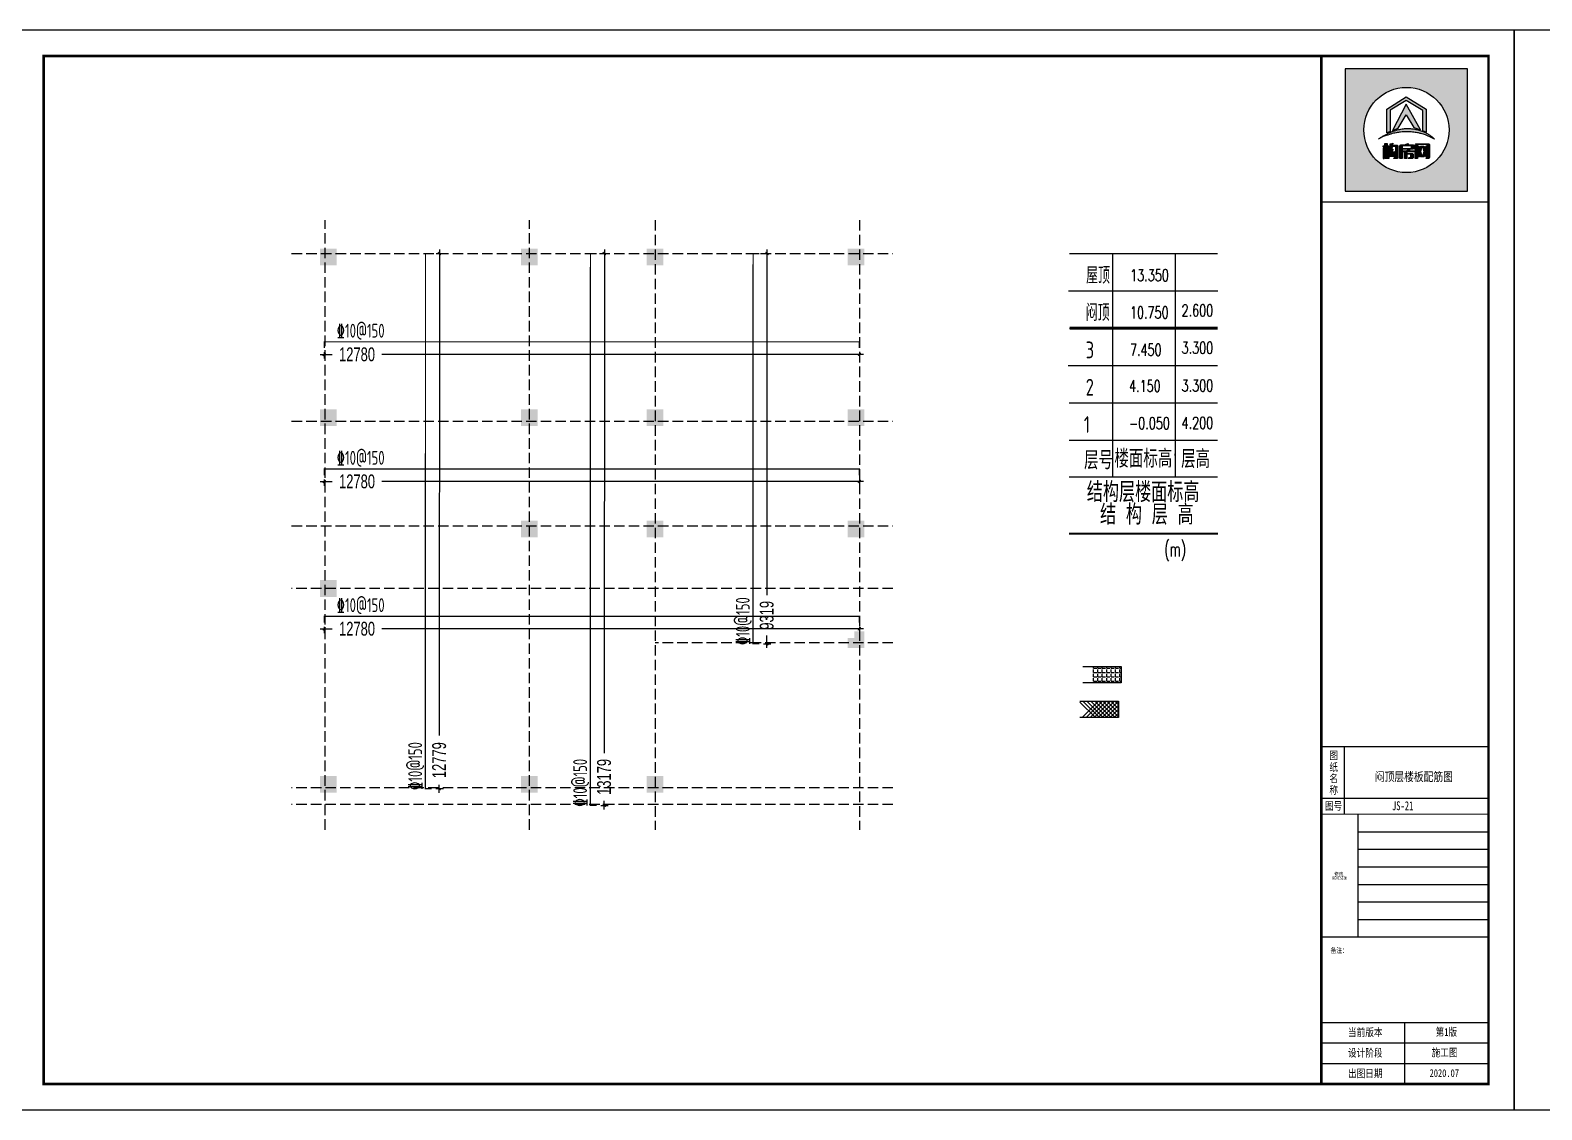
# Model space of a CAD drawing. Header units: millimetres. Extents: x -807114 to 558292, y -468455 to -61603.
# Drawn here: x 370179 to 406278, y -254641 to -228857 of the extents above; entities that cross this region are included whole.
import ezdxf
from ezdxf.enums import TextEntityAlignment as Align

# ---------------------------------------------------------------- set-up
doc = ezdxf.new("R2010")
doc.units = ezdxf.units.MM
doc.header["$LTSCALE"] = 1000
doc.linetypes.add('DASH', pattern=[0.35, 0.25, -0.1])
for name, color, linetype in [('DIM', 3, 'Continuous'), ('PUB_TAB', 117, 'Continuous'), ('PUB_TEXT', 3, 'Continuous'), ('PUB_TITLE', 4, 'Continuous'), ('REIN', 1, 'Continuous'), ('TEXT', 7, 'Continuous'), ('YHJ_图名', 7, 'Continuous'), ('建-文字', 7, 'Continuous'), ('建-轴', 1, 'Continuous')]:
    doc.layers.add(name, color=color, linetype=linetype)
doc.layers.add('YHG_表格', color=3, linetype='Continuous', lineweight=18)
doc.styles.add('_SIMPLEX', font='txt.shx', dxfattribs={"width": 0.8, "bigfont": 'hztxt.shx'})
doc.styles.add('HCJG_Dim', font='HCJG.shx', dxfattribs={"width": 0.7, "bigfont": 'hztxt.shx'})
doc.styles.add('TSSD_Rein', font='Tssdeng.shx', dxfattribs={"width": 0.7, "bigfont": 'hztxt.shx'})
doc.styles.add('uni-黑体', font='simhei.ttf')
doc.styles.add('ZDBOX', font='simsun.ttc', dxfattribs={"width": 0.7})
doc.styles.add('双线', font='tssdeng2.shx', dxfattribs={"width": 0.75, "bigfont": 'tssdchn.shx'})
doc.styles.add('宋体', font='simsun.ttc', dxfattribs={"width": 0.8})
doc.dimstyles.new('HCJG_100_100', dxfattribs={"dimtxt": 300, "dimasz": 100, "dimexe": 100, "dimexo": 250, "dimgap": 100, "dimtad": 1, "dimdec": 0, "dimzin": 0, "dimdsep": 46, "dimtxsty": 'HCJG_Dim', "dimblk": 'ArchTick', "dimcen": 0, "dimdle": 100, "dimclrd": 3, "dimclre": 3, "dimclrt": 7, "dimadec": 0, "dimazin": 0, "dimtfac": 1, "dimtdec": 0, "dimtix": 1, "dimtmove": 2, "dimatfit": 3, "dimfxl": 1, "dimtolj": 1, "dimtzin": 0, "dimarcsym": 0})

# ---------------------------------------------------------------- blocks, each defined once
blk = doc.blocks.new('sadasfafa')
h = blk.add_hatch(color=252)
h.dxf.hatch_style = 1
h.paths.add_polyline_path([(1853311, -2488040), (1853311, -2490368), (1855639, -2490368), (1855639, -2488040)])
h.paths.add_polyline_path([(1855286, -2489204, 1), (1853664, -2489204, 1)], flags=16)
edge = h.paths.add_edge_path(flags=0)
edge.add_spline(control_points=[(1853945, -2489376), (1853935, -2489385), (1854022, -2489327), (1854064, -2489324), (1854178, -2489280), (1854273, -2489257), (1854375, -2489242), (1854470, -2489236), (1854555, -2489239), (1854630, -2489250), (1854700, -2489259), (1854781, -2489280), (1854854, -2489303), (1854917, -2489335), (1854967, -2489354), (1854993, -2489368), (1855014, -2489382), (1854982, -2489354), (1854965, -2489332), (1854910, -2489297), (1854854, -2489260), (1854784, -2489234), (1854713, -2489206), (1854640, -2489189), (1854569, -2489179), (1854497, -2489176), (1854414, -2489178), (1854321, -2489198), (1854229, -2489222), (1854147, -2489257), (1854080, -2489292), (1854021, -2489325), (1853977, -2489352), (1853953, -2489369), (1853945, -2489376)], knot_values=[0, 0, 0, 0, 114.670179, 423.637006, 763.89867, 1083.683754, 1343.405239, 1688.07646, 1952.326814, 2113.699055, 2375.693807, 2595.188681, 2872.839541, 3068.155951, 3238.592156, 3348.056762, 3361.095167, 3431.805845, 3527.265261, 3733.200323, 3952.805082, 4160.23278, 4398.128766, 4650.488133, 4837.16968, 5050.428326, 5308.684497, 5588.159898, 5913.430939, 6163.12325, 6398.139207, 6601.625078, 6772.549769, 6871.149972, 6871.149972, 6871.149972, 6871.149972], degree=3, periodic=1)
h.paths.add_polyline_path([(1854530, -2489580), (1854534, -2489580), (1854534, -2489603), (1854618, -2489603), (1854618, -2489621), (1854481, -2489621), (1854481, -2489650), (1854589, -2489650), (1854599, -2489656), (1854606, -2489666), (1854606, -2489733), (1854600, -2489742), (1854590, -2489750), (1854506, -2489750), (1854514, -2489740), (1854518, -2489731), (1854552, -2489731), (1854558, -2489728), (1854560, -2489721), (1854560, -2489675), (1854558, -2489670), (1854553, -2489667), (1854481, -2489667), (1854481, -2489750), (1854436, -2489750), (1854436, -2489626), (1854433, -2489621), (1854406, -2489621), (1854406, -2489603), (1854488, -2489603), (1854488, -2489590)], flags=0)
h.paths.add_polyline_path([(1854486, -2489468), (1854506, -2489461), (1854506, -2489485), (1854510, -2489489), (1854601, -2489489), (1854609, -2489494), (1854615, -2489502), (1854615, -2489556), (1854607, -2489564), (1854599, -2489569), (1854401, -2489569), (1854394, -2489573), (1854394, -2489750), (1854349, -2489750), (1854349, -2489504), (1854355, -2489495), (1854367, -2489489), (1854462, -2489489), (1854462, -2489474)], flags=0)
h.paths.add_polyline_path([(1854394, -2489554), (1854394, -2489512), (1854404, -2489506), (1854562, -2489506), (1854570, -2489513), (1854570, -2489554)], flags=0)
h.paths.add_polyline_path([(1854214, -2489569), (1854203, -2489632), (1854193, -2489683), (1854194, -2489689), (1854218, -2489689), (1854220, -2489683), (1854214, -2489633), (1854254, -2489614), (1854263, -2489686), (1854263, -2489700), (1854255, -2489709), (1854159, -2489709), (1854150, -2489702), (1854148, -2489692), (1854173, -2489569)], flags=0)
h.paths.add_polyline_path([(1854187, -2489466), (1854213, -2489458), (1854207, -2489496), (1854296, -2489496), (1854305, -2489498), (1854312, -2489505), (1854314, -2489513), (1854314, -2489733), (1854310, -2489741), (1854301, -2489750), (1854231, -2489750), (1854238, -2489741), (1854243, -2489730), (1854261, -2489730), (1854268, -2489727), (1854270, -2489720), (1854270, -2489531), (1854270, -2489526), (1854267, -2489521), (1854260, -2489516), (1854202, -2489516), (1854201, -2489534), (1854196, -2489558), (1854150, -2489558), (1854159, -2489535), (1854165, -2489504), (1854167, -2489471)], flags=0)
h.paths.add_polyline_path([(1854140, -2489544), (1854140, -2489750), (1854114, -2489750), (1854114, -2489544)], flags=0)
h.paths.add_polyline_path([(1854056, -2489544), (1854053, -2489750), (1854031, -2489750), (1854031, -2489544)], flags=0)
h.paths.add_polyline_path([(1854107, -2489459), (1854107, -2489508), (1854139, -2489508), (1854139, -2489527), (1854107, -2489527), (1854107, -2489750), (1854062, -2489750), (1854062, -2489527), (1854029, -2489527), (1854029, -2489508), (1854062, -2489508), (1854062, -2489459)], flags=0)
h.paths.add_polyline_path([(1854209, -2489211), (1854471, -2488714), (1854743, -2489200), (1854618, -2489155), (1854470, -2488913), (1854318, -2489172)], flags=0)
h.paths.add_polyline_path([(1854102, -2488808), (1854470, -2488575), (1854848, -2488810), (1854848, -2489247), (1854790, -2489223), (1854790, -2488832), (1854471, -2488643), (1854168, -2488829), (1854168, -2489231), (1854102, -2489257)], flags=0)
h.paths.add_polyline_path([(1854685, -2489750), (1854641, -2489750), (1854641, -2489488), (1854641, -2489484), (1854646, -2489475), (1854656, -2489467), (1854898, -2489467), (1854907, -2489471), (1854916, -2489478), (1854916, -2489731), (1854908, -2489743), (1854902, -2489750), (1854847, -2489750), (1854858, -2489732), (1854866, -2489731), (1854869, -2489724), (1854869, -2489718), (1854867, -2489718), (1854836, -2489718), (1854826, -2489684), (1854814, -2489718), (1854746, -2489718), (1854736, -2489684), (1854722, -2489718), (1854689, -2489718), (1854689, -2489709), (1854691, -2489709), (1854720, -2489621), (1854685, -2489512)], flags=0)
h.paths.add_polyline_path([(1854779, -2489518), (1854809, -2489621), (1854781, -2489709), (1854777, -2489709), (1854750, -2489621), (1854775, -2489518)], flags=0)
h = blk.add_hatch(color=7)
h.dxf.hatch_style = 1
h.paths.add_polyline_path([(1854102, -2489257), (1854168, -2489231), (1854168, -2488829), (1854471, -2488643), (1854790, -2488832), (1854790, -2489223), (1854848, -2489247), (1854848, -2488810), (1854470, -2488575), (1854102, -2488808)])
h = blk.add_hatch(color=7)
h.dxf.hatch_style = 1
h.paths.add_polyline_path([(1854318, -2489172), (1854470, -2488913), (1854618, -2489155), (1854743, -2489200), (1854471, -2488714), (1854209, -2489211)])
h = blk.add_hatch(color=7)
h.dxf.hatch_style = 1
edge = h.paths.add_edge_path()
edge.add_spline(control_points=[(1853945, -2489376), (1853953, -2489369), (1853977, -2489352), (1854021, -2489325), (1854080, -2489292), (1854147, -2489257), (1854229, -2489222), (1854321, -2489198), (1854414, -2489178), (1854497, -2489176), (1854569, -2489179), (1854640, -2489189), (1854713, -2489206), (1854784, -2489234), (1854854, -2489260), (1854910, -2489297), (1854965, -2489332), (1854982, -2489354), (1855014, -2489382), (1854993, -2489368), (1854967, -2489354), (1854917, -2489335), (1854854, -2489303), (1854781, -2489280), (1854700, -2489259), (1854630, -2489250), (1854555, -2489239), (1854470, -2489236), (1854375, -2489242), (1854273, -2489257), (1854178, -2489280), (1854064, -2489324), (1854022, -2489327), (1853935, -2489385), (1853945, -2489376)], knot_values=[0, 0, 0, 0, 98.600203, 269.524894, 473.010766, 708.026723, 957.719033, 1282.990074, 1562.465475, 1820.721647, 2033.980292, 2220.661839, 2473.021206, 2710.917192, 2918.34489, 3137.949649, 3343.884711, 3439.344127, 3510.054805, 3523.09321, 3632.557816, 3802.994021, 3998.310431, 4275.961291, 4495.456165, 4757.450917, 4918.823158, 5183.073513, 5527.744733, 5787.466218, 6107.251302, 6447.512966, 6756.479793, 6871.149972, 6871.149972, 6871.149972, 6871.149972], degree=3, periodic=1)
h = blk.add_hatch(color=7)
h.dxf.hatch_style = 1
h.paths.add_polyline_path([(1854062, -2489459), (1854062, -2489508), (1854029, -2489508), (1854029, -2489527), (1854062, -2489527), (1854062, -2489750), (1854107, -2489750), (1854107, -2489527), (1854139, -2489527), (1854139, -2489508), (1854107, -2489508), (1854107, -2489459)])
h = blk.add_hatch(color=7)
h.dxf.hatch_style = 1
h.paths.add_polyline_path([(1854167, -2489471), (1854165, -2489504), (1854159, -2489535), (1854150, -2489558), (1854196, -2489558), (1854201, -2489534), (1854202, -2489516), (1854260, -2489516), (1854267, -2489521), (1854270, -2489526), (1854270, -2489531), (1854270, -2489720), (1854268, -2489727), (1854261, -2489730), (1854243, -2489730), (1854238, -2489741), (1854231, -2489750), (1854301, -2489750), (1854310, -2489741), (1854314, -2489733), (1854314, -2489513), (1854312, -2489505), (1854305, -2489498), (1854296, -2489496), (1854207, -2489496), (1854213, -2489458), (1854187, -2489466)])
h = blk.add_hatch(color=7)
h.dxf.hatch_style = 1
h.paths.add_polyline_path([(1854462, -2489474), (1854462, -2489489), (1854367, -2489489), (1854355, -2489495), (1854349, -2489504), (1854349, -2489750), (1854394, -2489750), (1854394, -2489573), (1854401, -2489569), (1854599, -2489569), (1854607, -2489564), (1854615, -2489556), (1854615, -2489502), (1854609, -2489494), (1854601, -2489489), (1854510, -2489489), (1854506, -2489485), (1854506, -2489461), (1854486, -2489468)])
h.paths.add_polyline_path([(1854394, -2489554), (1854394, -2489512), (1854404, -2489506), (1854562, -2489506), (1854570, -2489513), (1854570, -2489554)], flags=16)
h = blk.add_hatch(color=7)
h.dxf.hatch_style = 1
h.paths.add_polyline_path([(1854031, -2489544), (1854031, -2489750), (1854053, -2489750), (1854056, -2489544)])
h = blk.add_hatch(color=7)
h.dxf.hatch_style = 1
h.paths.add_polyline_path([(1854114, -2489544), (1854114, -2489750), (1854140, -2489750), (1854140, -2489544)])
h = blk.add_hatch(color=7)
h.dxf.hatch_style = 1
h.paths.add_polyline_path([(1854173, -2489569), (1854148, -2489692), (1854150, -2489702), (1854159, -2489709), (1854255, -2489709), (1854263, -2489700), (1854263, -2489686), (1854254, -2489614), (1854214, -2489633), (1854220, -2489683), (1854218, -2489689), (1854194, -2489689), (1854193, -2489683), (1854203, -2489632), (1854214, -2489569)])
h = blk.add_hatch(color=7)
h.dxf.hatch_style = 1
h.paths.add_polyline_path([(1854488, -2489590), (1854488, -2489603), (1854406, -2489603), (1854406, -2489621), (1854433, -2489621), (1854436, -2489626), (1854436, -2489750), (1854481, -2489750), (1854481, -2489667), (1854553, -2489667), (1854558, -2489670), (1854560, -2489675), (1854560, -2489721), (1854558, -2489728), (1854552, -2489731), (1854518, -2489731), (1854514, -2489740), (1854506, -2489750), (1854590, -2489750), (1854600, -2489742), (1854606, -2489733), (1854606, -2489666), (1854599, -2489656), (1854589, -2489650), (1854481, -2489650), (1854481, -2489621), (1854618, -2489621), (1854618, -2489603), (1854534, -2489603), (1854534, -2489580), (1854530, -2489580)])
h = blk.add_hatch(color=7)
h.dxf.hatch_style = 1
h.paths.add_polyline_path([(1854685, -2489512), (1854685, -2489493), (1854693, -2489483), (1854862, -2489483), (1854869, -2489491), (1854869, -2489724), (1854866, -2489731), (1854858, -2489732), (1854847, -2489750), (1854902, -2489750), (1854908, -2489743), (1854916, -2489731), (1854916, -2489478), (1854907, -2489471), (1854898, -2489467), (1854656, -2489467), (1854646, -2489475), (1854641, -2489484), (1854641, -2489488), (1854641, -2489750), (1854685, -2489750)])
h = blk.add_hatch(color=7)
h.dxf.hatch_style = 1
h.paths.add_polyline_path([(1854866, -2489709), (1854840, -2489621), (1854866, -2489512), (1854836, -2489512), (1854824, -2489558), (1854808, -2489512), (1854745, -2489512), (1854734, -2489557), (1854719, -2489512), (1854689, -2489512), (1854720, -2489621), (1854691, -2489709), (1854689, -2489709), (1854689, -2489710), (1854689, -2489718), (1854722, -2489718), (1854736, -2489684), (1854746, -2489718), (1854814, -2489718), (1854826, -2489684), (1854836, -2489718), (1854867, -2489718), (1854867, -2489709)])
h.paths.add_polyline_path([(1854779, -2489518), (1854809, -2489621), (1854781, -2489709), (1854777, -2489709), (1854750, -2489621), (1854775, -2489518)], flags=16)
for points in [[(1855639, -2488040), (1853311, -2488040), (1853311, -2490368), (1855639, -2490368)], [(1854102, -2489257), (1854102, -2488808), (1854470, -2488575), (1854848, -2488810), (1854848, -2489247), (1854790, -2489223), (1854790, -2488832), (1854471, -2488643), (1854168, -2488829), (1854168, -2489231)], [(1854209, -2489211), (1854318, -2489172), (1854470, -2488913), (1854618, -2489155), (1854743, -2489200), (1854471, -2488714)], [(1854062, -2489459), (1854107, -2489459), (1854107, -2489508), (1854139, -2489508), (1854139, -2489527), (1854107, -2489527), (1854107, -2489750), (1854062, -2489750), (1854062, -2489527), (1854029, -2489527), (1854029, -2489508), (1854062, -2489508)], [(1854462, -2489474), (1854486, -2489468), (1854506, -2489461), (1854506, -2489485), (1854510, -2489489), (1854601, -2489489), (1854609, -2489494), (1854615, -2489502), (1854615, -2489556), (1854607, -2489564), (1854599, -2489569), (1854401, -2489569), (1854394, -2489573), (1854394, -2489750), (1854349, -2489750), (1854349, -2489504), (1854355, -2489495), (1854367, -2489489), (1854462, -2489489)], [(1854056, -2489544), (1854031, -2489544), (1854031, -2489750), (1854053, -2489750)], [(1854114, -2489544), (1854140, -2489544), (1854140, -2489750), (1854114, -2489750)], [(1854394, -2489554), (1854570, -2489554), (1854570, -2489513), (1854562, -2489506), (1854404, -2489506), (1854394, -2489512)], [(1854488, -2489590), (1854530, -2489580), (1854534, -2489580), (1854534, -2489603), (1854618, -2489603), (1854618, -2489621), (1854481, -2489621), (1854481, -2489650), (1854589, -2489650), (1854599, -2489656), (1854606, -2489666), (1854606, -2489733), (1854600, -2489742), (1854590, -2489750), (1854506, -2489750), (1854514, -2489740), (1854518, -2489731), (1854552, -2489731), (1854558, -2489728), (1854560, -2489721), (1854560, -2489675), (1854558, -2489670), (1854553, -2489667), (1854481, -2489667), (1854481, -2489750), (1854436, -2489750), (1854436, -2489626), (1854433, -2489621), (1854406, -2489621), (1854406, -2489603), (1854488, -2489603)], [(1854641, -2489750), (1854641, -2489488), (1854641, -2489484), (1854646, -2489475), (1854656, -2489467), (1854898, -2489467), (1854907, -2489471), (1854916, -2489478), (1854916, -2489731), (1854908, -2489743), (1854902, -2489750), (1854847, -2489750), (1854858, -2489732), (1854866, -2489731), (1854869, -2489724), (1854869, -2489491), (1854862, -2489483), (1854693, -2489483), (1854685, -2489493), (1854685, -2489750)], [(1854775, -2489518), (1854779, -2489518), (1854809, -2489621), (1854781, -2489709), (1854777, -2489709), (1854750, -2489621)]]:
    blk.add_lwpolyline(points, close=True)
for points in [[(1854167, -2489471), (1854187, -2489466), (1854213, -2489458), (1854207, -2489496), (1854296, -2489496), (1854305, -2489498), (1854312, -2489505), (1854314, -2489513), (1854314, -2489733), (1854310, -2489741), (1854301, -2489750), (1854231, -2489750), (1854238, -2489741), (1854243, -2489730), (1854261, -2489730), (1854268, -2489727), (1854270, -2489720), (1854270, -2489531), (1854270, -2489526), (1854267, -2489521), (1854260, -2489516), (1854202, -2489516), (1854201, -2489534), (1854196, -2489558), (1854150, -2489558), (1854150, -2489558), (1854159, -2489535), (1854165, -2489504), (1854167, -2489471)], [(1854173, -2489569), (1854214, -2489569), (1854203, -2489632), (1854193, -2489683), (1854194, -2489689), (1854218, -2489689), (1854220, -2489683), (1854214, -2489633), (1854254, -2489614), (1854263, -2489686), (1854263, -2489700), (1854255, -2489709), (1854159, -2489709), (1854150, -2489702), (1854148, -2489692), (1854173, -2489569)], [(1854866, -2489709), (1854866, -2489709), (1854867, -2489709), (1854867, -2489718), (1854836, -2489718), (1854826, -2489684), (1854814, -2489718), (1854746, -2489718), (1854736, -2489684), (1854722, -2489718), (1854689, -2489718), (1854689, -2489710), (1854689, -2489709), (1854691, -2489709), (1854720, -2489621), (1854689, -2489512)]]:
    blk.add_lwpolyline(points)
at = {"color": 7}
blk.add_lwpolyline([(1854689, -2489512), (1854719, -2489512), (1854734, -2489557), (1854745, -2489512), (1854808, -2489512), (1854824, -2489558), (1854836, -2489512), (1854866, -2489512), (1854840, -2489621), (1854866, -2489709)], dxfattribs=at)
blk.add_circle((1854475, -2489204), 811)
at = {"start_tangent": (-0.74079, -0.671736), "end_tangent": (-0.74079, -0.671736)}
blk.add_spline([(1853945, -2489376), (1853977, -2489357), (1854071, -2489318), (1854178, -2489282), (1854280, -2489257), (1854365, -2489245), (1854479, -2489238), (1854566, -2489241), (1854619, -2489248), (1854704, -2489261), (1854775, -2489279), (1854861, -2489308), (1854920, -2489335), (1854972, -2489357), (1855003, -2489375), (1855007, -2489377), (1854990, -2489361), (1854968, -2489339), (1854913, -2489299), (1854851, -2489261), (1854787, -2489235), (1854714, -2489208), (1854633, -2489189), (1854572, -2489180), (1854501, -2489177), (1854416, -2489181), (1854326, -2489198), (1854222, -2489227), (1854146, -2489259), (1854077, -2489294), (1854019, -2489327), (1853971, -2489357), (1853945, -2489376)], degree=3, dxfattribs=at)
blk = doc.blocks.new('ArchTick')
at = {"color": 0, "const_width": 0.5}
blk.add_lwpolyline([(-0.71, -0.71), (0.71, 0.71)], dxfattribs=at)
blk = doc.blocks.new('*D9906')
at = {"layer": 'Defpoints', "color": 0}
for p in [(383559, -234191), (383554, -247371), (383885, -247371)]:
    blk.add_point(p, dxfattribs=at)
at = {"layer": 'DIM', "color": 3, "lineweight": -2}
for p, q in [((383809, -234191), (383989, -234191)), ((383890, -234091), (383885, -246124)), ((383885, -247471), (383885, -247259)), ((383804, -247371), (383985, -247371))]:
    blk.add_line(p, q, dxfattribs=at)
at = {"layer": 'DIM', "color": 3, "linetype": 'ByBlock', "lineweight": -2, "xscale": 50, "yscale": 50, "zscale": 50}
for p, rotation in [((383889, -234191), 89.97854303379016), ((383885, -247371), 269.9785430337902)]:
    blk.add_blockref('ArchTick', p, dxfattribs=dict(at, rotation=rotation))
at = {"layer": 'DIM', "color": 7, "insert": (383885, -246691), "char_height": 330, "attachment_point": 5, "rotation": 89.9785, "style": 'HCJG_Dim'}
blk.add_mtext('\\A1;13179', dxfattribs=at)
blk = doc.blocks.new('_ArchTick')
at = {"color": 0, "linetype": 'ByBlock', "const_width": 0.15}
blk.add_lwpolyline([(-0.5, -0.5), (0.5, 0.5)], dxfattribs=at)
blk = doc.blocks.new('*D9907')
at = {"layer": 'Defpoints', "color": 0}
for p in [(379620, -234191), (379615, -246971), (379946, -246971)]:
    blk.add_point(p, dxfattribs=at)
at = {"layer": 'DIM', "color": 3, "lineweight": -2}
for p, q in [((379870, -234191), (380051, -234191)), ((379951, -234091), (379946, -245702)), ((379946, -247071), (379946, -246881)), ((379865, -246971), (380046, -246971))]:
    blk.add_line(p, q, dxfattribs=at)
at = {"layer": 'DIM', "color": 3, "linetype": 'ByBlock', "lineweight": -2, "xscale": 50, "yscale": 50, "zscale": 50}
for p, rotation in [((379951, -234191), 89.97787141925265), ((379946, -246971), 269.9778714192527)]:
    blk.add_blockref('ArchTick', p, dxfattribs=dict(at, rotation=rotation))
at = {"layer": 'DIM', "color": 7, "insert": (379946, -246291), "char_height": 330, "attachment_point": 5, "rotation": 89.9779, "style": 'HCJG_Dim'}
blk.add_mtext('\\A1;12779', dxfattribs=at)
blk = doc.blocks.new('*D9908')
at = {"layer": 'Defpoints', "color": 0}
for p in [(377202, -236299), (389982, -236299), (377202, -236600)]:
    blk.add_point(p, dxfattribs=at)
at = {"layer": 'DIM', "color": 3, "lineweight": -2}
for p, q in [((377102, -236600), (377389, -236600)), ((377202, -236549), (377202, -236700)), ((390082, -236600), (378579, -236600)), ((389982, -236549), (389982, -236700))]:
    blk.add_line(p, q, dxfattribs=at)
at = {"layer": 'DIM', "color": 3, "linetype": 'ByBlock', "lineweight": -2, "xscale": 50, "yscale": 50, "zscale": 50}
for p, rotation in [((377202, -236600), 179.9999994006006), ((389982, -236600), 359.9999994006006)]:
    blk.add_blockref('ArchTick', p, dxfattribs=dict(at, rotation=rotation))
at = {"layer": 'DIM', "color": 7, "insert": (377984, -236600), "char_height": 330, "attachment_point": 5, "rotation": 360, "style": 'HCJG_Dim'}
blk.add_mtext('\\A1;12780', dxfattribs=at)
blk = doc.blocks.new('*D9909')
at = {"layer": 'Defpoints', "color": 0}
for p in [(377202, -239335), (377202, -239635), (389982, -239335)]:
    blk.add_point(p, dxfattribs=at)
at = {"layer": 'DIM', "color": 3, "lineweight": -2}
for p, q in [((377102, -239635), (377389, -239635)), ((377202, -239585), (377202, -239735)), ((390082, -239635), (378579, -239635)), ((389982, -239585), (389982, -239735))]:
    blk.add_line(p, q, dxfattribs=at)
at = {"layer": 'DIM', "color": 3, "linetype": 'ByBlock', "lineweight": -2, "xscale": 50, "yscale": 50, "zscale": 50}
for p, rotation in [((377202, -239635), 179.9999994006006), ((389982, -239635), 359.9999994006007)]:
    blk.add_blockref('ArchTick', p, dxfattribs=dict(at, rotation=rotation))
at = {"layer": 'DIM', "color": 7, "insert": (377984, -239635), "char_height": 330, "attachment_point": 5, "rotation": 360, "style": 'HCJG_Dim'}
blk.add_mtext('\\A1;12780', dxfattribs=at)
blk = doc.blocks.new('*D9910')
at = {"layer": 'Defpoints', "color": 0}
for p in [(377202, -242854), (389982, -242854), (377202, -243154)]:
    blk.add_point(p, dxfattribs=at)
at = {"layer": 'DIM', "color": 3, "lineweight": -2}
for p, q in [((377102, -243154), (377389, -243154)), ((377202, -243104), (377202, -243254)), ((390082, -243154), (378579, -243154)), ((389982, -243104), (389982, -243254))]:
    blk.add_line(p, q, dxfattribs=at)
at = {"layer": 'DIM', "color": 3, "linetype": 'ByBlock', "lineweight": -2, "xscale": 50, "yscale": 50, "zscale": 50}
for p, rotation in [((377202, -243154), 179.9999994006006), ((389982, -243154), 359.9999994006007)]:
    blk.add_blockref('ArchTick', p, dxfattribs=dict(at, rotation=rotation))
at = {"layer": 'DIM', "color": 7, "insert": (377984, -243154), "char_height": 330, "attachment_point": 5, "rotation": 360, "style": 'HCJG_Dim'}
blk.add_mtext('\\A1;12780', dxfattribs=at)
blk = doc.blocks.new('*D9911')
at = {"layer": 'Defpoints', "color": 0}
for p in [(387444, -234191), (387439, -243511), (387769, -243511)]:
    blk.add_point(p, dxfattribs=at)
at = {"layer": 'DIM', "color": 3, "lineweight": -2}
for p, q in [((387694, -234191), (387874, -234191)), ((387774, -234091), (387770, -242352)), ((387689, -243511), (387869, -243511)), ((387769, -243611), (387769, -243311))]:
    blk.add_line(p, q, dxfattribs=at)
at = {"layer": 'DIM', "color": 3, "linetype": 'ByBlock', "lineweight": -2, "xscale": 50, "yscale": 50, "zscale": 50}
for p, rotation in [((387774, -234191), 89.96965551558911), ((387769, -243511), 269.9696555155891)]:
    blk.add_blockref('ArchTick', p, dxfattribs=dict(at, rotation=rotation))
at = {"layer": 'DIM', "color": 7, "insert": (387769, -242831), "char_height": 330, "attachment_point": 5, "rotation": 89.9697, "style": 'HCJG_Dim'}
blk.add_mtext('\\A1;9319', dxfattribs=at)

msp = doc.modelspace()

# ---------------------------------------------------------------- hatches: boundary and pattern name
h = msp.add_hatch(color=256)
h.dxf.hatch_style = 1
h.paths.add_polyline_path([(389701.5, -237911.2), (389701.5, -238311.2), (390101.5, -238311.2), (390101.5, -237911.2)])
h.paths.add_polyline_path([(381901.5, -234471.2), (382301.5, -234471.2), (382301.5, -234071.2), (381901.5, -234071.2)])
h.paths.add_polyline_path([(384901.5, -234471.2), (385301.5, -234471.2), (385301.5, -234071.2), (384901.5, -234071.2)])
h.paths.add_polyline_path([(384901.5, -246671.2), (384901.5, -247071.2), (385301.5, -247071.2), (385301.5, -246671.2)])
h.paths.add_polyline_path([(381901.5, -246671.2), (381901.5, -247071.2), (382301.5, -247071.2), (382301.5, -246671.2)])
h.paths.add_polyline_path([(381901.5, -237911.2), (381901.5, -238311.2), (382301.5, -238311.2), (382301.5, -237911.2)])
h.paths.add_polyline_path([(384901.5, -237911.2), (384901.5, -238311.2), (385301.5, -238311.2), (385301.5, -237911.2)])
h.paths.add_polyline_path([(389701.5, -240571.2), (389701.5, -240971.2), (390101.5, -240971.2), (390101.5, -240571.2)])
h.paths.add_polyline_path([(381901.5, -240571.2), (381901.5, -240971.2), (382301.5, -240971.2), (382301.5, -240571.2)])
h.paths.add_polyline_path([(384901.5, -240571.2), (384901.5, -240971.2), (385301.5, -240971.2), (385301.5, -240571.2)])
h.paths.add_polyline_path([(377101.5, -234471.2), (377501.5, -234471.2), (377501.5, -234071.2), (377101.5, -234071.2)])
h.paths.add_polyline_path([(389701.5, -234471.2), (390101.5, -234471.2), (390101.5, -234071.2), (389701.5, -234071.2)])
h.paths.add_polyline_path([(377101.5, -246671.2), (377101.5, -247071.2), (377501.5, -247071.2), (377501.5, -246671.2)])
h.paths.add_polyline_path([(377101.5, -237911.2), (377101.5, -238311.2), (377501.5, -238311.2), (377501.5, -237911.2)])
h.paths.add_polyline_path([(377101.5, -241991.2), (377101.5, -242391.2), (377501.5, -242391.2), (377501.5, -241991.2)])
h.paths.add_polyline_path([(389701.5, -243371.2), (389701.5, -243611.2), (390101.5, -243611.2), (390101.5, -243211.2), (389861.5, -243211.2), (389861.5, -243371.2)])

# ---------------------------------------------------------------- linework, layer by layer
for p, q in [((401568.6, -247581.2), (401568.6, -245969.7)), ((401016.1, -247197.5), (405006.5, -247197.5))]:
    msp.add_line(p, q)
at = {"const_width": 30.7}
for points in [[(401016.1, -232958.5), (405006.5, -232958.5)], [(401016.1, -245969.7), (405006.5, -245969.7)], [(401016.1, -247581.2), (405006.5, -247581.2)], [(401016.1, -250514.4), (405006.5, -250514.4)]]:
    msp.add_lwpolyline(points, dxfattribs=at)
at = {"layer": 'PUB_TAB'}
msp.add_line((394989.9, -238647.7), (398526.6, -238647.7), dxfattribs=at)
msp.add_line((394989.9, -238647.7), (398526.6, -238647.7), dxfattribs=at)
msp.add_line((394989.9, -238647.7), (398526.6, -238647.7), dxfattribs=at)
msp.add_line((394989.9, -238647.7), (398526.6, -238647.7), dxfattribs=at)
msp.add_line((394989.9, -238647.7), (398526.6, -238647.7), dxfattribs=at)
msp.add_line((394989.9, -238647.7), (398526.6, -238647.7), dxfattribs=at)
msp.add_line((394989.9, -238647.7), (398526.6, -238647.7), dxfattribs=at)
msp.add_line((394989.9, -238647.7), (398526.6, -238647.7), dxfattribs=at)
at = {"layer": 'PUB_TITLE'}
for p, q in [((401016.1, -252553.8), (405006.5, -252553.8)), ((403011.3, -254027.2), (403011.3, -252553.8)), ((401016.1, -253045), (405006.5, -253045)), ((401016.1, -253536.1), (405006.5, -253536.1))]:
    msp.add_line(p, q, dxfattribs=at)
for points in [[(369154.3, -254641.1), (405620.4, -254641.1), (405620.4, -228857), (369154.3, -228857)], [(405620.4, -254641.1), (442086.5, -254641.1), (442086.5, -228857), (405620.4, -228857)], [(370499.6, -254027.2), (405006.5, -254027.2), (405006.5, -229470.9), (370499.6, -229470.9)]]:
    msp.add_lwpolyline(points, close=True, dxfattribs=at)
at = {"layer": 'PUB_TITLE', "const_width": 61.4}
msp.add_lwpolyline([(370499.6, -254027.2), (405006.5, -254027.2), (405006.5, -229470.9), (370499.6, -229470.9)], close=True, dxfattribs=at)
msp.add_lwpolyline([(401016.1, -254027.2), (401016.1, -229470.9)], dxfattribs=at)
at = {"layer": 'PUB_TITLE'}
msp.add_lwpolyline([(401016.1, -250514.4), (405006.5, -250514.4)], dxfattribs=at)
for points in [[(401884.3, -247581.2), (401884.3, -247581.2), (401884.3, -250496), (401884.3, -250496)], [(401884.3, -248000.2), (401884.3, -248000.2), (404209.8, -248000.2), (405006.5, -248000.2)], [(401884.3, -248419.3), (401884.3, -248419.3), (404209.8, -248419.3), (405006.5, -248419.3)], [(401884.3, -248838.3), (401884.3, -248838.3), (404209.8, -248838.3), (405006.5, -248838.3)], [(401884.3, -249257.3), (401884.3, -249257.3), (404209.8, -249257.3), (405006.5, -249257.3)], [(401884.3, -249676.4), (401884.3, -249676.4), (404209.8, -249676.4), (405006.5, -249676.4)], [(401884.3, -250095.4), (401884.3, -250095.4), (404209.8, -250095.4), (405006.5, -250095.4)]]:
    msp.add_open_spline(points, degree=3, dxfattribs=at)
at = {"layer": 'REIN', "const_width": 30}
for points in [[(379770, -234191.2), (379620, -234191.2), (379615.1, -246970.6), (379765.1, -246970.6)], [(383708.8, -234191.2), (383558.8, -234191.2), (383553.9, -247370.6), (383703.9, -247370.6)], [(387593.6, -234191.2), (387443.6, -234191.2), (387438.7, -243510.5), (387588.7, -243510.5)], [(389981.5, -236449.4), (389981.5, -236299.4), (377201.5, -236299.4), (377201.5, -236449.4)], [(389981.5, -239484.9), (389981.5, -239334.9), (377201.5, -239334.9), (377201.5, -239484.9)], [(389981.5, -243003.7), (389981.5, -242853.7), (377201.5, -242853.7), (377201.5, -243003.7)]]:
    msp.add_lwpolyline(points, dxfattribs=at)
at = {"layer": 'TEXT', "color": 30}
for p, q in [((395317.7, -244054.2), (396235.7, -244054.2)), ((396235.7, -244054.2), (396235.7, -244447.8)), ((396235.7, -244447.8), (395317.7, -244447.8)), ((395249.7, -244880.6), (396167.7, -244880.6)), ((396167.7, -244880.6), (396167.7, -245274.3)), ((396167.7, -245274.3), (395249.7, -245274.3))]:
    msp.add_line(p, q, dxfattribs=at)
at = {"layer": 'TEXT', "color": 0}
for p, q in [((395575.3, -244095.6), (395575.3, -244054.2)), ((395575.3, -244095.6), (395650.9, -244095.6)), ((395575.3, -244199.5), (395575.3, -244123.9)), ((395575.3, -244199.5), (395650.9, -244199.5)), ((395575.3, -244303.4), (395575.3, -244227.8)), ((395575.3, -244303.4), (395650.9, -244303.4)), ((395575.3, -244407.3), (395575.3, -244331.7)), ((395679.2, -244095.6), (395679.2, -244054.2)), ((395679.2, -244095.6), (395754.8, -244095.6)), ((395679.2, -244199.5), (395679.2, -244123.9)), ((395679.2, -244199.5), (395754.8, -244199.5)), ((395679.2, -244303.4), (395679.2, -244227.8)), ((395679.2, -244303.4), (395754.8, -244303.4)), ((395679.2, -244407.3), (395679.2, -244331.7)), ((395783.1, -244095.6), (395783.1, -244054.2)), ((395783.1, -244095.6), (395858.7, -244095.6)), ((395783.1, -244199.5), (395783.1, -244123.9)), ((395783.1, -244199.5), (395858.7, -244199.5)), ((395783.1, -244303.4), (395783.1, -244227.8)), ((395783.1, -244303.4), (395858.7, -244303.4)), ((395783.1, -244407.3), (395783.1, -244331.7)), ((395887, -244095.6), (395887, -244054.2)), ((395887, -244095.6), (395962.6, -244095.6)), ((395887, -244199.5), (395887, -244123.9)), ((395887, -244199.5), (395962.6, -244199.5)), ((395887, -244303.4), (395887, -244227.8)), ((395887, -244303.4), (395962.6, -244303.4)), ((395887, -244407.3), (395887, -244331.7)), ((395990.9, -244095.6), (395990.9, -244054.2)), ((395990.9, -244095.6), (396066.5, -244095.6)), ((395990.9, -244199.5), (395990.9, -244123.9)), ((395990.9, -244199.5), (396066.5, -244199.5)), ((395990.9, -244303.4), (395990.9, -244227.8)), ((395990.9, -244303.4), (396066.5, -244303.4)), ((395990.9, -244407.3), (395990.9, -244331.7)), ((396094.8, -244095.6), (396094.8, -244054.2)), ((396094.8, -244095.6), (396170.4, -244095.6)), ((396094.8, -244199.5), (396094.8, -244123.9)), ((396094.8, -244199.5), (396170.4, -244199.5)), ((396094.8, -244303.4), (396094.8, -244227.8)), ((396094.8, -244303.4), (396170.4, -244303.4)), ((396094.8, -244407.3), (396094.8, -244331.7)), ((396198.7, -244095.6), (396198.7, -244054.2)), ((396198.7, -244095.6), (396235.7, -244095.6)), ((396198.7, -244199.5), (396198.7, -244123.9)), ((396198.7, -244199.5), (396235.7, -244199.5)), ((396198.7, -244303.4), (396198.7, -244227.8)), ((396198.7, -244303.4), (396235.7, -244303.4)), ((396198.7, -244407.3), (396198.7, -244331.7)), ((395575.3, -244407.3), (395650.9, -244407.3)), ((395575.3, -244447.8), (395575.3, -244435.6)), ((395679.2, -244407.3), (395754.8, -244407.3)), ((395679.2, -244447.8), (395679.2, -244435.6)), ((395783.1, -244407.3), (395858.7, -244407.3)), ((395783.1, -244447.8), (395783.1, -244435.6)), ((395887, -244407.3), (395962.6, -244407.3)), ((395887, -244447.8), (395887, -244435.6)), ((395990.9, -244407.3), (396066.5, -244407.3)), ((395990.9, -244447.8), (395990.9, -244435.6)), ((396094.8, -244407.3), (396170.4, -244407.3)), ((396094.8, -244447.8), (396094.8, -244435.6)), ((396198.7, -244407.3), (396235.7, -244407.3)), ((396198.7, -244447.8), (396198.7, -244435.6)), ((395616.1, -245274.3), (395249.7, -244907.8)), ((395300.1, -245274.3), (395693.7, -244880.6)), ((395711.5, -245274.3), (395317.9, -244880.6)), ((395395.5, -245274.3), (395789.1, -244880.6)), ((395806.9, -245274.3), (395413.3, -244880.6)), ((395490.9, -245274.3), (395884.5, -244880.6)), ((395902.4, -245274.3), (395508.7, -244880.6)), ((395586.3, -245274.3), (395979.9, -244880.6)), ((395997.8, -245274.3), (395604.2, -244880.6)), ((395681.7, -245274.3), (396075.3, -244880.6)), ((396093.2, -245274.3), (395699.6, -244880.6)), ((395777.1, -245274.3), (396167.7, -244883.7)), ((396167.7, -245253.3), (395795, -244880.6)), ((395872.5, -245274.3), (396167.7, -244979.1)), ((396167.7, -245157.9), (395890.4, -244880.6)), ((395968, -245274.3), (396167.7, -245074.6)), ((396167.7, -245062.5), (395985.8, -244880.6)), ((396167.7, -244967.1), (396081.2, -244880.6)), ((396063.4, -245274.3), (396167.7, -245170)), ((396158.8, -245274.3), (396167.7, -245265.4))]:
    msp.add_line(p, q, dxfattribs=at)
at = {"layer": 'YHG_表格', "color": 1, "const_width": 70}
msp.add_lwpolyline([(394999.7, -235975), (398536.3, -235975)], dxfattribs=at)
at = {"layer": 'YHJ_图名', "color": 3}
for p, q in [((394999.7, -234193.3), (398536.3, -234193.3)), ((396024.8, -234193.3), (396024.8, -239520.6)), ((397524, -234193.3), (397524, -238977.9)), ((394972.9, -235084.2), (398536.3, -235084.2)), ((394999.7, -235084.2), (398536.3, -235084.2)), ((394999.7, -235084.2), (398536.3, -235084.2)), ((395004.5, -235084.2), (398541.2, -235084.2)), ((397524, -235084.2), (397524, -238977.9)), ((397524, -235084.2), (397524, -238977.9)), ((397524, -235084.2), (397524, -238977.9)), ((394999.7, -235975), (398536.3, -235975)), ((394968.1, -236865.9), (398531.5, -236865.9)), ((394994.8, -236865.9), (398531.5, -236865.9)), ((394999.7, -236865.9), (398536.3, -236865.9)), ((394994.8, -237756.8), (398531.5, -237756.8)), ((394994.8, -238647.7), (398531.5, -238647.7)), ((397524, -239014), (397524, -238977.9)), ((397524, -239010.6), (397524, -238977.9)), ((397524, -238977.9), (397524, -239520.6)), ((394989.9, -239520.6), (398531.5, -239520.6))]:
    msp.add_line(p, q, dxfattribs=at)
at = {"layer": 'YHJ_图名', "color": 3, "const_width": 54.9}
msp.add_lwpolyline([(394989.9, -240881.3), (398548.4, -240881.3)], dxfattribs=at)
at = {"layer": '建-轴', "linetype": 'DASH'}
for p, q in [((377221.5, -247951.2), (377221.5, -233391.2)), ((382101.5, -247951.2), (382101.5, -233391.2)), ((385101.5, -233391.2), (385101.5, -247951.2)), ((389981.5, -233391.2), (389981.5, -247951.2)), ((376421.5, -234191.2), (390781.5, -234191.2)), ((376421.5, -238191.2), (390781.5, -238191.2)), ((376421.5, -240691.2), (390781.5, -240691.2)), ((390781.5, -242191.2), (376421.5, -242191.2)), ((390781.5, -243491.2), (385101.5, -243491.2)), ((390781.5, -246951.2), (376421.5, -246951.2)), ((390781.5, -247351.2), (376421.5, -247351.2))]:
    msp.add_line(p, q, dxfattribs=at)

# ---------------------------------------------------------------- block references
at = {"xscale": 1.254, "yscale": 1.254, "zscale": 1.254}
msp.add_blockref('sadasfafa', (-1922466, 2890222.4), dxfattribs=at)

# ---------------------------------------------------------------- texts
at = {"style": 'ZDBOX', "width": 0.8}
for s, height, p in [('图', 184.2, (401308.9, -246175.1)), ('纸', 184.2, (401308.9, -246452.9)), ('称', 184.2, (401308.9, -247003.6)), ('名', 184.2, (401308.9, -246721.3)), ('图号', 184.17, (401305.2, -247383.5)), ('备注：', 122.78, (401440.1, -250830.7))]:
    msp.add_text(s, height=height, dxfattribs=at).set_placement(p, align=Align.MIDDLE)
for s, p in [('当前版本', (401649.9, -252883.6)), ('第1版', (403743.4, -252875.2)), ('设计阶段', (401649.9, -253374.8)), ('施工图', (403647.2, -253366.3)), ('出图日期', (401649.9, -253865.9)), ('2020.07', (403599.1, -253857.5))]:
    msp.add_text(s, height=184.17, dxfattribs=at).set_placement(p)
at = {"layer": 'PUB_TAB', "color": 7, "style": '_SIMPLEX', "width": 0.7}
for s, p in [('13.350', (396447.5, -234848.2)), ('10.750', (396442.6, -235739.1)), ('2.600', (397675.8, -235689.7)), ('7.450', (396442.6, -236630)), ('3.300', (397675.8, -236580.6)), ('4.150', (396421.5, -237493.8)), ('3.300', (397675.8, -237484.8)), ('-0.050', (396421.5, -238384.7)), ('4.200', (397675.8, -238375.7))]:
    msp.add_text(s, height=280, dxfattribs=at).set_placement(p)
at = {"layer": 'PUB_TEXT', "color": 8, "style": '宋体', "width": 0.7}
msp.add_text('REVISION', height=78.05, dxfattribs=at).set_placement((401278.8, -249170.8), align=Align.BOTTOM_LEFT)
at = {"layer": 'PUB_TEXT', "color": 8, "style": '宋体'}
msp.add_text('修改', height=78.05, dxfattribs=at).set_placement((401321.3, -249042.7))
at = {"layer": 'TEXT', "style": 'TSSD_Rein', "width": 0.7}
for rotation, p in [(0.00015, (378070.9, -236199.2)), (0.00015, (378070.9, -239234.7)), (0.00015, (378070.9, -242753.5)), (90, (387360.9, -242970.4)), (90, (379537.3, -246430.5)), (90, (383476.2, -246830.5))]:
    msp.add_text('%%13210@150', height=330, rotation=rotation, dxfattribs=at).set_placement(p, align=Align.CENTER)
at = {"layer": 'YHJ_图名', "color": 3}
for s, height, style, width, p in [('屋顶', 400, '双线', 0.75, (395395.9, -234911)), ('闷顶', 400, '双线', 0.75, (395386.2, -235801.9)), ('3', 400, '双线', 0.75, (395386.2, -236692.7)), ('2', 400, '双线', 0.75, (395386.2, -237583.6)), ('1', 400, '双线', 0.75, (395342.9, -238474.5)), ('层号', 432, 'TSSD_Rein', 0.8, (395347.2, -239342.6, 7182)), ('楼面标高', 432, 'TSSD_Rein', 0.8, (396071.1, -239305.1, 7980)), ('层高', 432, 'TSSD_Rein', 0.8, (397664.4, -239313.6, 7182)), ('结构层楼面标高', 480, 'TSSD_Rein', 0.8, (395413.1, -240129.1, 7980)), ('结 构 层 高', 480, 'TSSD_Rein', 0.8, (395728.3, -240664.1, 7980)), ('(m)', 346.71, '_SIMPLEX', 0.6, (397262.7, -241426.2))]:
    msp.add_text(s, height=height, dxfattribs=dict(at, style=style, width=width)).set_placement(p)
at = {"layer": '建-文字', "style": 'uni-黑体'}
for s, width, p in [('闷顶层楼板配筋图', 0.8, (402290.3, -246791.9)), ('JS-21', 0.7, (402700.9, -247486.4))]:
    msp.add_text(s, height=213.77, dxfattribs=dict(at, width=width)).set_placement(p)

# ---------------------------------------------------------------- dimensions: what is measured, and where the dimension line sits
at = {"layer": 'DIM'}
for base, p1, p2, angle, picture, middle in [((379945.7, -246970.7), (379620, -234191.2), (379615.1, -246970.6), 269.97787, '*D9907', (379945.7, -246291.5)), ((383884.6, -247370.7), (383558.8, -234191.2), (383553.9, -247370.6), 269.97854, '*D9906', (383884.6, -246691.5)), ((387769.3, -243510.7), (387443.6, -234191.2), (387438.7, -243510.5), 269.96966, '*D9911', (387769.3, -242831.4)), ((377201.5, -236599.6), (389981.5, -236299.4), (377201.5, -236299.4), 180, '*D9908', (377983.5, -236599.6)), ((377201.5, -239635), (389981.5, -239334.9), (377201.5, -239334.9), 180, '*D9909', (377983.5, -239635)), ((377201.5, -243153.8), (389981.5, -242853.7), (377201.5, -242853.7), 180, '*D9910', (377983.5, -243153.8))]:
    dim = msp.add_linear_dim(base=base, p1=p1, p2=p2, angle=angle, dimstyle='HCJG_100_100', override={"dimtxt": 330, "dimasz": 50, "dimtxsty": 'HCJG_Dim', "dimblk1": 'ArchTick', "dimblk2": 'ArchTick', "dimsah": 1}, dxfattribs=at)
    dim.commit()
    dim.dimension.update_dxf_attribs({"geometry": picture, "text_midpoint": middle, "dimtype": 161})

doc.saveas('drawing.dxf')
